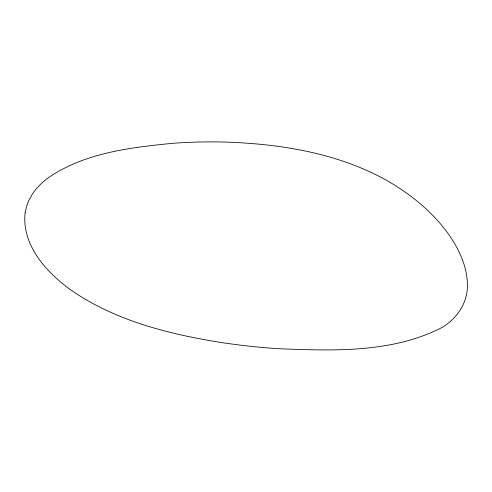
<?xml version="1.0" encoding="UTF-8"?>
<svg xmlns="http://www.w3.org/2000/svg" width="492" height="492" viewBox="0 0 492 492"><rect width="100%" height="100%" fill="white"/><g stroke="black" fill="none" stroke-linecap="round" stroke-linejoin="round"><path stroke-width="0.74" d="M25.098 212.802C21.63 245.656 46.992 273.042 71.887 290.717C116.014 320.913 169.131 334.222 221.265 342.518A407.813 235.453 0 0 0 278.343 348.705C332.887 350.796 391.423 353.201 441.429 327.813C456.004 319.468 466.779 304.357 467.4 287.279C467.947 268.318 459.712 250.416 449.184 235.084A294.493 170.023 0 0 0 420.851 204.266C367.296 158.393 294.671 144.433 226.08 142.102A302.1 174.414 0 0 0 172.52 143.332C129.747 147.538 84.237 152.957 47.97 177.999A109.71 63.339 0 0 0 32.085 194.543L28.813 200.472L26.494 206.566L25.098 212.802"/></g></svg>
